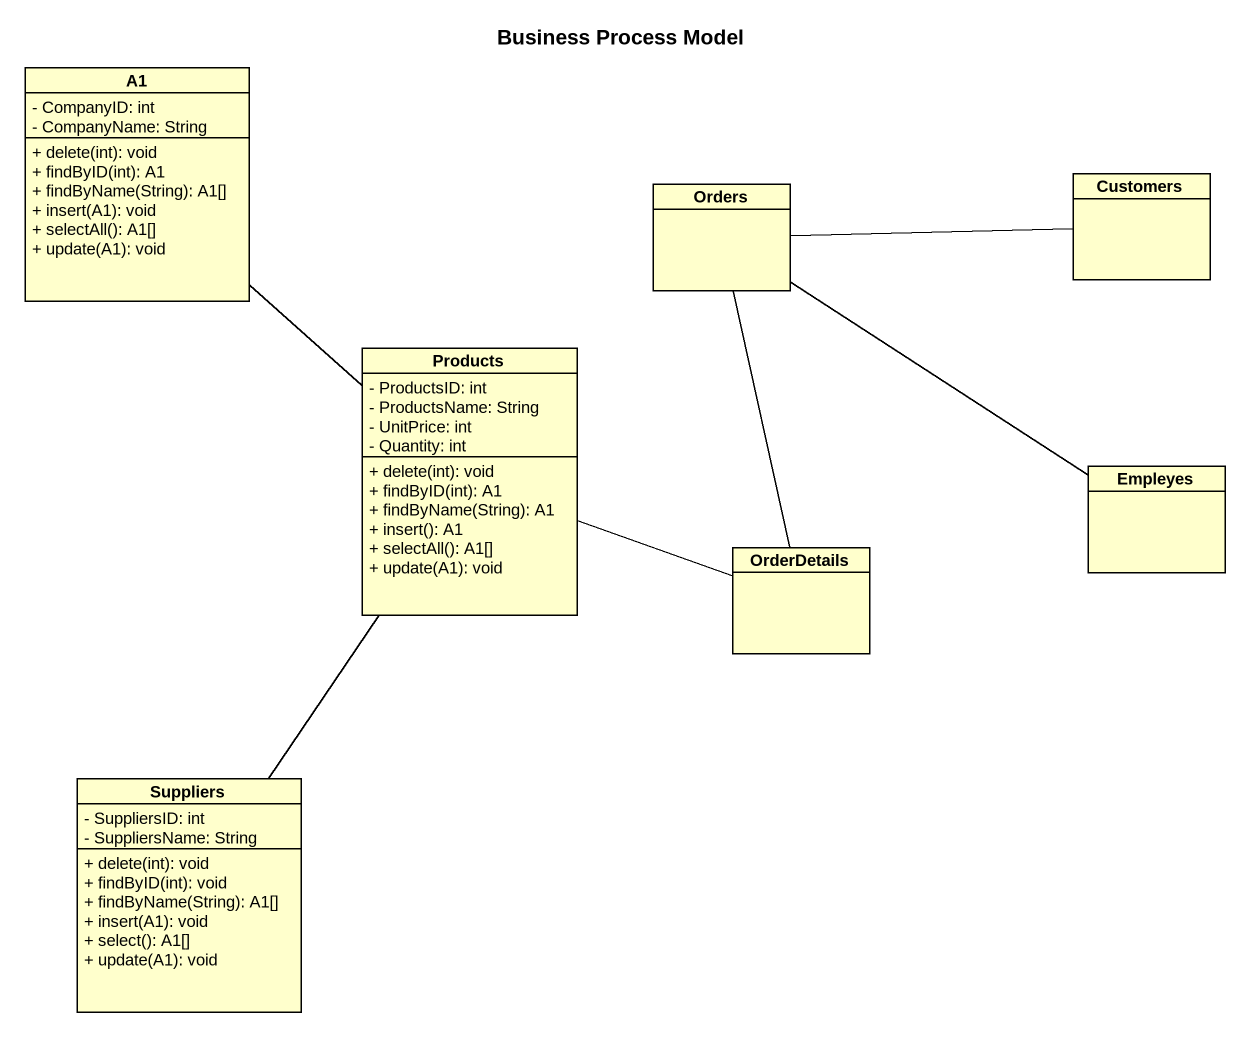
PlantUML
@startuml
title Business Process Model
hide circle
hide empty members
skinparam classAttributeIconSize 0
class A1 {
  - CompanyID: int
  - CompanyName: String
  + delete(int): void
  + findByID(int): A1
  + findByName(String): A1[]
  + insert(A1): void
  + selectAll(): A1[]
  + update(A1): void
}
class Orders
class Customers
class Products {
  - ProductsID: int
  - ProductsName: String
  - UnitPrice: int
  - Quantity: int
  + delete(int): void
  + findByID(int): A1
  + findByName(String): A1
  + insert(): A1
  + selectAll(): A1[]
  + update(A1): void
}
class Empleyes
class OrderDetails
class Suppliers {
  - SuppliersID: int
  - SuppliersName: String
  + delete(int): void
  + findByID(int): void
  + findByName(String): A1[]
  + insert(A1): void
  + select(): A1[]
  + update(A1): void
}
A1 -- Products
Orders -right- Customers
Orders -- Empleyes
Products -right- OrderDetails
OrderDetails -up- Orders
Suppliers -up- Products
@enduml
